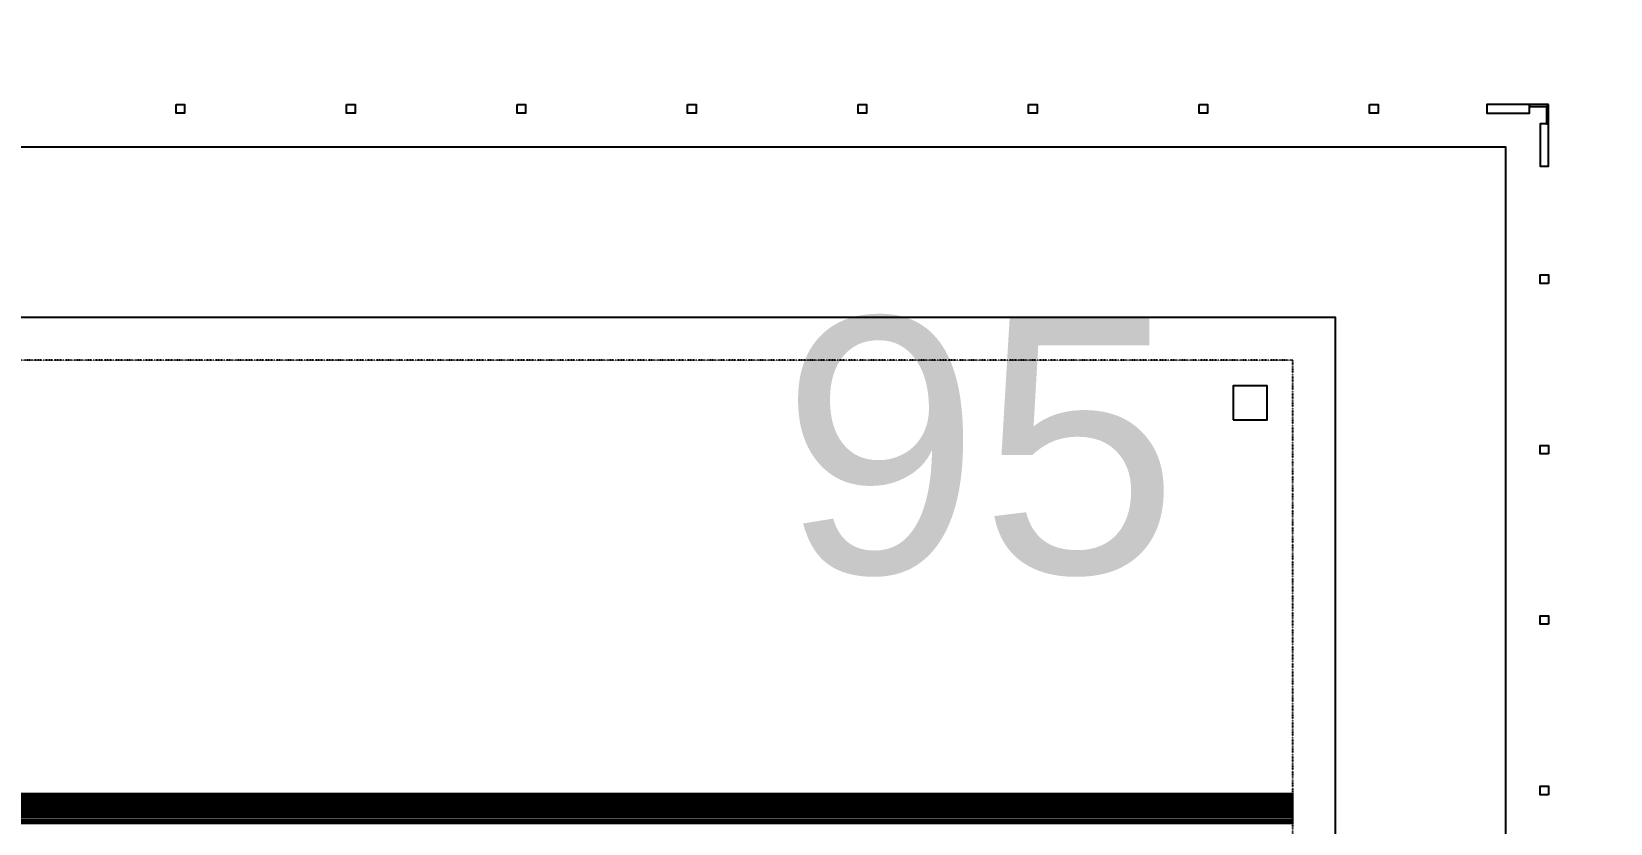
# Model space of a CAD drawing. Extents: x -50000 to 50000, y -50000 to 50000.
# Drawn here: x 18041 to 21745, y 41513 to 43371 of the extents above; entities that cross this region are included whole.
import ezdxf

# ---------------------------------------------------------------- set-up
doc = ezdxf.new("R2010")
doc.units = 0
doc.linetypes.add('DOT', pattern=[0.2, 0, -0.2])
doc.layers.get('0').update_dxf_attribs({"linetype": 'CONTINUOUS'})
for name, color, linetype in [('BASEMETAL', 4, 'CONTINUOUS'), ('DICEGRID', 3, 'CONTINUOUS'), ('FRAME', 8, 'CONTINUOUS'), ('MARKERS', 2, 'CONTINUOUS')]:
    doc.layers.add(name, color=color, linetype=linetype)
doc.styles.get("Standard").update_dxf_attribs({"font": 'arial.ttf'})

# ---------------------------------------------------------------- blocks, each defined once
blk = doc.blocks.new('DICINGBORDER')
for points in [[(3980, 7200), (4000, 7200), (4000, 7180), (3980, 7180)], [(4380, 7200), (4400, 7200), (4400, 7180), (4380, 7180)], [(4780, 7200), (4800, 7200), (4800, 7180), (4780, 7180)], [(5180, 7200), (5200, 7200), (5200, 7180), (5180, 7180)], [(5580, 7200), (5600, 7200), (5600, 7180), (5580, 7180)], [(5980, 7200), (6000, 7200), (6000, 7180), (5980, 7180)], [(6380, 7200), (6400, 7200), (6400, 7180), (6380, 7180)], [(6780, 7200), (6800, 7200), (6800, 7180), (6780, 7180)], [(7155, 7200), (7055, 7200), (7055, 7180), (7155, 7180)], [(7200, 7200), (7155, 7200), (7155, 7195), (7200, 7195)], [(7200, 7195), (7195, 7195), (7195, 7155), (7200, 7155)], [(7200, 7155), (7180, 7155), (7180, 7055), (7200, 7055)], [(7200, 6780), (7180, 6780), (7180, 6800), (7200, 6800)], [(7200, 6380), (7180, 6380), (7180, 6400), (7200, 6400)], [(7200, 5980), (7180, 5980), (7180, 6000), (7200, 6000)], [(7200, 5580), (7180, 5580), (7180, 5600), (7200, 5600)]]:
    blk.add_lwpolyline(points, close=True)
blk = doc.blocks.new('CHIP_JARRAY')
for points in [[(500, 5478), (6500, 5478), (6500, 5482.3), (500, 5482.3)], [(500, 5475), (6500, 5475), (6500, 5477), (500, 5477)], [(500, 5472), (6500, 5472), (6500, 5474.4), (500, 5474.4)], [(500, 5469), (6500, 5469), (6500, 5471), (500, 5471)], [(500, 5464), (6500, 5464), (6500, 5468.3), (500, 5468.3)], [(500, 5461), (6500, 5461), (6500, 5463), (500, 5463)], [(500, 5458), (6500, 5458), (6500, 5460.4), (500, 5460.4)], [(500, 5455), (6500, 5455), (6500, 5457), (500, 5457)], [(500, 5450), (6500, 5450), (6500, 5454.3), (500, 5454.3)], [(500, 5447), (6500, 5447), (6500, 5449), (500, 5449)], [(500, 5444), (6500, 5444), (6500, 5446.4), (500, 5446.4)], [(500, 5441), (6500, 5441), (6500, 5443), (500, 5443)], [(500, 5436), (6500, 5436), (6500, 5440.3), (500, 5440.3)], [(500, 5433), (6500, 5433), (6500, 5435), (500, 5435)], [(500, 5430), (6500, 5430), (6500, 5432.4), (500, 5432.4)], [(500, 5427), (6500, 5427), (6500, 5429), (500, 5429)], [(500, 5422), (6500, 5422), (6500, 5426.3), (500, 5426.3)], [(500, 5419), (6500, 5419), (6500, 5421), (500, 5421)], [(500, 5416), (6500, 5416), (6500, 5418.4), (500, 5418.4)], [(500, 5413), (6500, 5413), (6500, 5415), (500, 5415)]]:
    blk.add_lwpolyline(points, close=True)
at = {"layer": 'DICEGRID'}
blk.add_lwpolyline([(400, 400), (6600, 400), (6600, 6600), (400, 6600)], close=True, dxfattribs=at)
at = {"layer": 'FRAME'}
blk.add_lwpolyline([(0, 0), (7000, 0), (7000, 7000), (0, 7000)], close=True, dxfattribs=at)
at = {"layer": 'FRAME', "linetype": 'DOT'}
blk.add_lwpolyline([(500, 500), (6500, 500), (6500, 6500), (500, 6500)], close=True, dxfattribs=at)
at = {"layer": 'MARKERS'}
blk.add_lwpolyline([(6360, 6360), (6440, 6360), (6440, 6440), (6360, 6440)], close=True, dxfattribs=at)

msp = doc.modelspace()

# ---------------------------------------------------------------- linework, layer by layer
at = {"layer": 'FRAME'}
for radius in [50000, 49500]:
    msp.add_circle((0, 0), radius, dxfattribs=at)

# ---------------------------------------------------------------- block references
at = {"layer": 'BASEMETAL'}
msp.add_blockref('CHIP_JARRAY', (14500, 36100), dxfattribs=at)
at = {"layer": 'MARKERS'}
msp.add_blockref('DICINGBORDER', (14400, 36000), dxfattribs=at)

# ---------------------------------------------------------------- texts
msp.add_text('95', height=600, dxfattribs=at).set_placement((19800, 42100))

doc.saveas('drawing.dxf')
